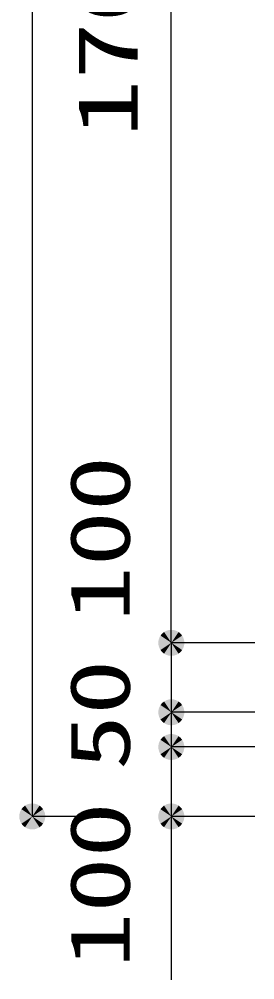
# Model space of a CAD drawing. Units: millimetres, scale not verified. Extents: x -9828 to 7490, y -6967 to 5111.
# Drawn here: x -6674 to -6336, y -4522 to -3138 of the extents above; entities that cross this region are included whole.
import ezdxf
from ezdxf.enums import TextEntityAlignment as Align

# ---------------------------------------------------------------- set-up
doc = ezdxf.new("R2010")
doc.units = ezdxf.units.MM
doc.header["$LTSCALE"] = 30
doc.layers.add('0-6_SUNPO', color=7, linetype='Continuous', lineweight=25)
doc.styles.add('ＭＳ ゴシック', font='')
doc.styles.get('ＭＳ ゴシック').set_extended_font_data('MS Gothic')

msp = doc.modelspace()

# ---------------------------------------------------------------- linework, layer by layer
at = {"layer": '0-6_SUNPO', "color": 4}
for p, q in [((-6655.69, -2186.36), (-6655.69, -4286.36)), ((-6455.69, -4036.36), (-6455.69, -2336.36)), ((-6335.69, -4036.36), (-6455.69, -4036.36)), ((-6455.69, -4036.36), (-6455.69, -4136.36)), ((-6335.69, -4036.36), (-6455.69, -4036.36)), ((-6335.69, -4136.36), (-6455.69, -4136.36)), ((-6335.69, -4136.36), (-6455.69, -4136.36)), ((-6455.69, -4136.36), (-6455.69, -4186.36)), ((-6335.69, -4186.36), (-6455.69, -4186.36)), ((-6335.69, -4186.36), (-6455.69, -4186.36)), ((-6455.69, -4186.36), (-6455.69, -4286.36)), ((-6535.69, -4286.36), (-6655.69, -4286.36)), ((-6335.69, -4286.36), (-6455.69, -4286.36)), ((-6455.69, -4286.36), (-6455.69, -4521.59))]:
    msp.add_line(p, q, dxfattribs=at)
at = {"layer": '0-6_SUNPO'}
for points in [[(-6468.95, -4023.1), (-6455.69, -4036.36), (-6471.28, -4025.94)], [(-6468.95, -4023.1), (-6455.69, -4036.36), (-6471.28, -4025.94)], [(-6466.11, -4020.77), (-6455.69, -4036.36), (-6468.95, -4023.1)], [(-6466.11, -4020.77), (-6455.69, -4036.36), (-6468.95, -4023.1)], [(-6462.87, -4019.04), (-6455.69, -4036.36), (-6466.11, -4020.77)], [(-6462.87, -4019.04), (-6455.69, -4036.36), (-6466.11, -4020.77)], [(-6459.35, -4017.97), (-6455.69, -4036.36), (-6462.87, -4019.04)], [(-6459.35, -4017.97), (-6455.69, -4036.36), (-6462.87, -4019.04)], [(-6455.69, -4017.61), (-6455.69, -4036.36), (-6459.35, -4017.97)], [(-6455.69, -4017.61), (-6455.69, -4036.36), (-6459.35, -4017.97)], [(-6452.04, -4017.97), (-6455.69, -4036.36), (-6455.69, -4017.61)], [(-6452.04, -4017.97), (-6455.69, -4036.36), (-6455.69, -4017.61)], [(-6448.52, -4019.04), (-6455.69, -4036.36), (-6452.04, -4017.97)], [(-6448.52, -4019.04), (-6455.69, -4036.36), (-6452.04, -4017.97)], [(-6445.28, -4020.77), (-6455.69, -4036.36), (-6448.52, -4019.04)], [(-6445.28, -4020.77), (-6455.69, -4036.36), (-6448.52, -4019.04)], [(-6442.43, -4023.1), (-6455.69, -4036.36), (-6445.28, -4020.77)], [(-6442.43, -4023.1), (-6455.69, -4036.36), (-6445.28, -4020.77)], [(-6440.1, -4025.94), (-6455.69, -4036.36), (-6442.43, -4023.1)], [(-6440.1, -4025.94), (-6455.69, -4036.36), (-6442.43, -4023.1)], [(-6474.08, -4032.7), (-6455.69, -4036.36), (-6474.44, -4036.36)], [(-6474.08, -4032.7), (-6455.69, -4036.36), (-6474.44, -4036.36)], [(-6474.44, -4036.36), (-6455.69, -4036.36), (-6474.08, -4040.02)], [(-6474.44, -4036.36), (-6455.69, -4036.36), (-6474.08, -4040.02)], [(-6473.02, -4029.18), (-6455.69, -4036.36), (-6474.08, -4032.7)], [(-6473.02, -4029.18), (-6455.69, -4036.36), (-6474.08, -4032.7)], [(-6474.08, -4040.02), (-6455.69, -4036.36), (-6473.02, -4043.53)], [(-6474.08, -4040.02), (-6455.69, -4036.36), (-6473.02, -4043.53)], [(-6471.28, -4025.94), (-6455.69, -4036.36), (-6473.02, -4029.18)], [(-6471.28, -4025.94), (-6455.69, -4036.36), (-6473.02, -4029.18)], [(-6473.02, -4043.53), (-6455.69, -4036.36), (-6471.28, -4046.78)], [(-6473.02, -4043.53), (-6455.69, -4036.36), (-6471.28, -4046.78)], [(-6471.28, -4046.78), (-6455.69, -4036.36), (-6468.95, -4049.62)], [(-6471.28, -4046.78), (-6455.69, -4036.36), (-6468.95, -4049.62)], [(-6468.95, -4049.62), (-6455.69, -4036.36), (-6466.11, -4051.95)], [(-6468.95, -4049.62), (-6455.69, -4036.36), (-6466.11, -4051.95)], [(-6466.11, -4051.95), (-6455.69, -4036.36), (-6462.87, -4053.68)], [(-6466.11, -4051.95), (-6455.69, -4036.36), (-6462.87, -4053.68)], [(-6462.87, -4053.68), (-6455.69, -4036.36), (-6459.35, -4054.75)], [(-6462.87, -4053.68), (-6455.69, -4036.36), (-6459.35, -4054.75)], [(-6459.35, -4054.75), (-6455.69, -4036.36), (-6455.69, -4055.11)], [(-6459.35, -4054.75), (-6455.69, -4036.36), (-6455.69, -4055.11)], [(-6438.37, -4029.18), (-6455.69, -4036.36), (-6440.1, -4025.94)], [(-6438.37, -4029.18), (-6455.69, -4036.36), (-6440.1, -4025.94)], [(-6437.3, -4032.7), (-6455.69, -4036.36), (-6438.37, -4029.18)], [(-6437.3, -4032.7), (-6455.69, -4036.36), (-6438.37, -4029.18)], [(-6436.94, -4036.36), (-6455.69, -4036.36), (-6437.3, -4032.7)], [(-6436.94, -4036.36), (-6455.69, -4036.36), (-6437.3, -4032.7)], [(-6455.69, -4055.11), (-6455.69, -4036.36), (-6452.04, -4054.75)], [(-6452.04, -4054.75), (-6455.69, -4036.36), (-6448.52, -4053.68)], [(-6448.52, -4053.68), (-6455.69, -4036.36), (-6445.28, -4051.95)], [(-6445.28, -4051.95), (-6455.69, -4036.36), (-6442.43, -4049.62)], [(-6442.43, -4049.62), (-6455.69, -4036.36), (-6440.1, -4046.78)], [(-6440.1, -4046.78), (-6455.69, -4036.36), (-6438.37, -4043.53)], [(-6438.37, -4043.53), (-6455.69, -4036.36), (-6437.3, -4040.02)], [(-6437.3, -4040.02), (-6455.69, -4036.36), (-6436.94, -4036.36)], [(-6455.69, -4055.11), (-6455.69, -4036.36), (-6452.04, -4054.75)], [(-6452.04, -4054.75), (-6455.69, -4036.36), (-6448.52, -4053.68)], [(-6448.52, -4053.68), (-6455.69, -4036.36), (-6445.28, -4051.95)], [(-6445.28, -4051.95), (-6455.69, -4036.36), (-6442.43, -4049.62)], [(-6442.43, -4049.62), (-6455.69, -4036.36), (-6440.1, -4046.78)], [(-6440.1, -4046.78), (-6455.69, -4036.36), (-6438.37, -4043.53)], [(-6438.37, -4043.53), (-6455.69, -4036.36), (-6437.3, -4040.02)], [(-6437.3, -4040.02), (-6455.69, -4036.36), (-6436.94, -4036.36)], [(-6466.11, -4120.77), (-6455.69, -4136.36), (-6468.95, -4123.1)], [(-6466.11, -4120.77), (-6455.69, -4136.36), (-6468.95, -4123.1)], [(-6462.87, -4119.04), (-6455.69, -4136.36), (-6466.11, -4120.77)], [(-6462.87, -4119.04), (-6455.69, -4136.36), (-6466.11, -4120.77)], [(-6459.35, -4117.97), (-6455.69, -4136.36), (-6462.87, -4119.04)], [(-6459.35, -4117.97), (-6455.69, -4136.36), (-6462.87, -4119.04)], [(-6455.69, -4117.61), (-6455.69, -4136.36), (-6459.35, -4117.97)], [(-6455.69, -4117.61), (-6455.69, -4136.36), (-6459.35, -4117.97)], [(-6452.04, -4117.97), (-6455.69, -4136.36), (-6455.69, -4117.61)], [(-6452.04, -4117.97), (-6455.69, -4136.36), (-6455.69, -4117.61)], [(-6448.52, -4119.04), (-6455.69, -4136.36), (-6452.04, -4117.97)], [(-6448.52, -4119.04), (-6455.69, -4136.36), (-6452.04, -4117.97)], [(-6445.28, -4120.77), (-6455.69, -4136.36), (-6448.52, -4119.04)], [(-6445.28, -4120.77), (-6455.69, -4136.36), (-6448.52, -4119.04)], [(-6442.43, -4123.1), (-6455.69, -4136.36), (-6445.28, -4120.77)], [(-6442.43, -4123.1), (-6455.69, -4136.36), (-6445.28, -4120.77)], [(-6474.08, -4132.7), (-6455.69, -4136.36), (-6474.44, -4136.36)], [(-6474.08, -4132.7), (-6455.69, -4136.36), (-6474.44, -4136.36)], [(-6473.02, -4129.18), (-6455.69, -4136.36), (-6474.08, -4132.7)], [(-6473.02, -4129.18), (-6455.69, -4136.36), (-6474.08, -4132.7)], [(-6471.28, -4125.94), (-6455.69, -4136.36), (-6473.02, -4129.18)], [(-6471.28, -4125.94), (-6455.69, -4136.36), (-6473.02, -4129.18)], [(-6468.95, -4123.1), (-6455.69, -4136.36), (-6471.28, -4125.94)], [(-6468.95, -4123.1), (-6455.69, -4136.36), (-6471.28, -4125.94)], [(-6440.1, -4125.94), (-6455.69, -4136.36), (-6442.43, -4123.1)], [(-6440.1, -4125.94), (-6455.69, -4136.36), (-6442.43, -4123.1)], [(-6438.37, -4129.18), (-6455.69, -4136.36), (-6440.1, -4125.94)], [(-6438.37, -4129.18), (-6455.69, -4136.36), (-6440.1, -4125.94)], [(-6437.3, -4132.7), (-6455.69, -4136.36), (-6438.37, -4129.18)], [(-6437.3, -4132.7), (-6455.69, -4136.36), (-6438.37, -4129.18)], [(-6436.94, -4136.36), (-6455.69, -4136.36), (-6437.3, -4132.7)], [(-6436.94, -4136.36), (-6455.69, -4136.36), (-6437.3, -4132.7)], [(-6474.44, -4136.36), (-6455.69, -4136.36), (-6474.08, -4140.02)], [(-6474.44, -4136.36), (-6455.69, -4136.36), (-6474.08, -4140.02)], [(-6474.08, -4140.02), (-6455.69, -4136.36), (-6473.02, -4143.53)], [(-6474.08, -4140.02), (-6455.69, -4136.36), (-6473.02, -4143.53)], [(-6473.02, -4143.53), (-6455.69, -4136.36), (-6471.28, -4146.78)], [(-6473.02, -4143.53), (-6455.69, -4136.36), (-6471.28, -4146.78)], [(-6471.28, -4146.78), (-6455.69, -4136.36), (-6468.95, -4149.62)], [(-6471.28, -4146.78), (-6455.69, -4136.36), (-6468.95, -4149.62)], [(-6468.95, -4149.62), (-6455.69, -4136.36), (-6466.11, -4151.95)], [(-6468.95, -4149.62), (-6455.69, -4136.36), (-6466.11, -4151.95)], [(-6466.11, -4151.95), (-6455.69, -4136.36), (-6462.87, -4153.68)], [(-6466.11, -4151.95), (-6455.69, -4136.36), (-6462.87, -4153.68)], [(-6462.87, -4153.68), (-6455.69, -4136.36), (-6459.35, -4154.75)], [(-6462.87, -4153.68), (-6455.69, -4136.36), (-6459.35, -4154.75)], [(-6459.35, -4154.75), (-6455.69, -4136.36), (-6455.69, -4155.11)], [(-6459.35, -4154.75), (-6455.69, -4136.36), (-6455.69, -4155.11)], [(-6455.69, -4155.11), (-6455.69, -4136.36), (-6452.04, -4154.75)], [(-6452.04, -4154.75), (-6455.69, -4136.36), (-6448.52, -4153.68)], [(-6448.52, -4153.68), (-6455.69, -4136.36), (-6445.28, -4151.95)], [(-6445.28, -4151.95), (-6455.69, -4136.36), (-6442.43, -4149.62)], [(-6442.43, -4149.62), (-6455.69, -4136.36), (-6440.1, -4146.78)], [(-6440.1, -4146.78), (-6455.69, -4136.36), (-6438.37, -4143.53)], [(-6438.37, -4143.53), (-6455.69, -4136.36), (-6437.3, -4140.02)], [(-6437.3, -4140.02), (-6455.69, -4136.36), (-6436.94, -4136.36)], [(-6455.69, -4155.11), (-6455.69, -4136.36), (-6452.04, -4154.75)], [(-6452.04, -4154.75), (-6455.69, -4136.36), (-6448.52, -4153.68)], [(-6448.52, -4153.68), (-6455.69, -4136.36), (-6445.28, -4151.95)], [(-6445.28, -4151.95), (-6455.69, -4136.36), (-6442.43, -4149.62)], [(-6442.43, -4149.62), (-6455.69, -4136.36), (-6440.1, -4146.78)], [(-6440.1, -4146.78), (-6455.69, -4136.36), (-6438.37, -4143.53)], [(-6438.37, -4143.53), (-6455.69, -4136.36), (-6437.3, -4140.02)], [(-6437.3, -4140.02), (-6455.69, -4136.36), (-6436.94, -4136.36)], [(-6471.28, -4175.94), (-6455.69, -4186.36), (-6473.02, -4179.18)], [(-6471.28, -4175.94), (-6455.69, -4186.36), (-6473.02, -4179.18)], [(-6468.95, -4173.1), (-6455.69, -4186.36), (-6471.28, -4175.94)], [(-6468.95, -4173.1), (-6455.69, -4186.36), (-6471.28, -4175.94)], [(-6466.11, -4170.77), (-6455.69, -4186.36), (-6468.95, -4173.1)], [(-6466.11, -4170.77), (-6455.69, -4186.36), (-6468.95, -4173.1)], [(-6462.87, -4169.04), (-6455.69, -4186.36), (-6466.11, -4170.77)], [(-6462.87, -4169.04), (-6455.69, -4186.36), (-6466.11, -4170.77)], [(-6459.35, -4167.97), (-6455.69, -4186.36), (-6462.87, -4169.04)], [(-6459.35, -4167.97), (-6455.69, -4186.36), (-6462.87, -4169.04)], [(-6455.69, -4167.61), (-6455.69, -4186.36), (-6459.35, -4167.97)], [(-6455.69, -4167.61), (-6455.69, -4186.36), (-6459.35, -4167.97)], [(-6452.04, -4167.97), (-6455.69, -4186.36), (-6455.69, -4167.61)], [(-6452.04, -4167.97), (-6455.69, -4186.36), (-6455.69, -4167.61)], [(-6448.52, -4169.04), (-6455.69, -4186.36), (-6452.04, -4167.97)], [(-6448.52, -4169.04), (-6455.69, -4186.36), (-6452.04, -4167.97)], [(-6445.28, -4170.77), (-6455.69, -4186.36), (-6448.52, -4169.04)], [(-6445.28, -4170.77), (-6455.69, -4186.36), (-6448.52, -4169.04)], [(-6442.43, -4173.1), (-6455.69, -4186.36), (-6445.28, -4170.77)], [(-6442.43, -4173.1), (-6455.69, -4186.36), (-6445.28, -4170.77)], [(-6440.1, -4175.94), (-6455.69, -4186.36), (-6442.43, -4173.1)], [(-6440.1, -4175.94), (-6455.69, -4186.36), (-6442.43, -4173.1)], [(-6438.37, -4179.18), (-6455.69, -4186.36), (-6440.1, -4175.94)], [(-6438.37, -4179.18), (-6455.69, -4186.36), (-6440.1, -4175.94)], [(-6474.08, -4182.7), (-6455.69, -4186.36), (-6474.44, -4186.36)], [(-6474.08, -4182.7), (-6455.69, -4186.36), (-6474.44, -4186.36)], [(-6474.44, -4186.36), (-6455.69, -4186.36), (-6474.08, -4190.02)], [(-6474.44, -4186.36), (-6455.69, -4186.36), (-6474.08, -4190.02)], [(-6473.02, -4179.18), (-6455.69, -4186.36), (-6474.08, -4182.7)], [(-6473.02, -4179.18), (-6455.69, -4186.36), (-6474.08, -4182.7)], [(-6474.08, -4190.02), (-6455.69, -4186.36), (-6473.02, -4193.53)], [(-6474.08, -4190.02), (-6455.69, -4186.36), (-6473.02, -4193.53)], [(-6473.02, -4193.53), (-6455.69, -4186.36), (-6471.28, -4196.78)], [(-6473.02, -4193.53), (-6455.69, -4186.36), (-6471.28, -4196.78)], [(-6471.28, -4196.78), (-6455.69, -4186.36), (-6468.95, -4199.62)], [(-6471.28, -4196.78), (-6455.69, -4186.36), (-6468.95, -4199.62)], [(-6468.95, -4199.62), (-6455.69, -4186.36), (-6466.11, -4201.95)], [(-6468.95, -4199.62), (-6455.69, -4186.36), (-6466.11, -4201.95)], [(-6466.11, -4201.95), (-6455.69, -4186.36), (-6462.87, -4203.68)], [(-6466.11, -4201.95), (-6455.69, -4186.36), (-6462.87, -4203.68)], [(-6462.87, -4203.68), (-6455.69, -4186.36), (-6459.35, -4204.75)], [(-6462.87, -4203.68), (-6455.69, -4186.36), (-6459.35, -4204.75)], [(-6459.35, -4204.75), (-6455.69, -4186.36), (-6455.69, -4205.11)], [(-6459.35, -4204.75), (-6455.69, -4186.36), (-6455.69, -4205.11)], [(-6437.3, -4182.7), (-6455.69, -4186.36), (-6438.37, -4179.18)], [(-6437.3, -4182.7), (-6455.69, -4186.36), (-6438.37, -4179.18)], [(-6436.94, -4186.36), (-6455.69, -4186.36), (-6437.3, -4182.7)], [(-6436.94, -4186.36), (-6455.69, -4186.36), (-6437.3, -4182.7)], [(-6455.69, -4205.11), (-6455.69, -4186.36), (-6452.04, -4204.75)], [(-6452.04, -4204.75), (-6455.69, -4186.36), (-6448.52, -4203.68)], [(-6448.52, -4203.68), (-6455.69, -4186.36), (-6445.28, -4201.95)], [(-6445.28, -4201.95), (-6455.69, -4186.36), (-6442.43, -4199.62)], [(-6442.43, -4199.62), (-6455.69, -4186.36), (-6440.1, -4196.78)], [(-6440.1, -4196.78), (-6455.69, -4186.36), (-6438.37, -4193.53)], [(-6438.37, -4193.53), (-6455.69, -4186.36), (-6437.3, -4190.02)], [(-6437.3, -4190.02), (-6455.69, -4186.36), (-6436.94, -4186.36)], [(-6455.69, -4205.11), (-6455.69, -4186.36), (-6452.04, -4204.75)], [(-6452.04, -4204.75), (-6455.69, -4186.36), (-6448.52, -4203.68)], [(-6448.52, -4203.68), (-6455.69, -4186.36), (-6445.28, -4201.95)], [(-6445.28, -4201.95), (-6455.69, -4186.36), (-6442.43, -4199.62)], [(-6442.43, -4199.62), (-6455.69, -4186.36), (-6440.1, -4196.78)], [(-6440.1, -4196.78), (-6455.69, -4186.36), (-6438.37, -4193.53)], [(-6438.37, -4193.53), (-6455.69, -4186.36), (-6437.3, -4190.02)], [(-6437.3, -4190.02), (-6455.69, -4186.36), (-6436.94, -4186.36)], [(-6668.95, -4273.1), (-6655.69, -4286.36), (-6671.28, -4275.94)], [(-6666.11, -4270.77), (-6655.69, -4286.36), (-6668.95, -4273.1)], [(-6662.87, -4269.04), (-6655.69, -4286.36), (-6666.11, -4270.77)], [(-6659.35, -4267.97), (-6655.69, -4286.36), (-6662.87, -4269.04)], [(-6655.69, -4267.61), (-6655.69, -4286.36), (-6659.35, -4267.97)], [(-6652.04, -4267.97), (-6655.69, -4286.36), (-6655.69, -4267.61)], [(-6648.52, -4269.04), (-6655.69, -4286.36), (-6652.04, -4267.97)], [(-6645.28, -4270.77), (-6655.69, -4286.36), (-6648.52, -4269.04)], [(-6642.43, -4273.1), (-6655.69, -4286.36), (-6645.28, -4270.77)], [(-6640.1, -4275.94), (-6655.69, -4286.36), (-6642.43, -4273.1)], [(-6468.95, -4273.1), (-6455.69, -4286.36), (-6471.28, -4275.94)], [(-6466.11, -4270.77), (-6455.69, -4286.36), (-6468.95, -4273.1)], [(-6462.87, -4269.04), (-6455.69, -4286.36), (-6466.11, -4270.77)], [(-6459.35, -4267.97), (-6455.69, -4286.36), (-6462.87, -4269.04)], [(-6455.69, -4267.61), (-6455.69, -4286.36), (-6459.35, -4267.97)], [(-6452.04, -4267.97), (-6455.69, -4286.36), (-6455.69, -4267.61)], [(-6448.52, -4269.04), (-6455.69, -4286.36), (-6452.04, -4267.97)], [(-6445.28, -4270.77), (-6455.69, -4286.36), (-6448.52, -4269.04)], [(-6442.43, -4273.1), (-6455.69, -4286.36), (-6445.28, -4270.77)], [(-6440.1, -4275.94), (-6455.69, -4286.36), (-6442.43, -4273.1)], [(-6674.08, -4282.7), (-6655.69, -4286.36), (-6674.44, -4286.36)], [(-6674.44, -4286.36), (-6655.69, -4286.36), (-6674.08, -4290.02)], [(-6673.02, -4279.18), (-6655.69, -4286.36), (-6674.08, -4282.7)], [(-6674.08, -4290.02), (-6655.69, -4286.36), (-6673.02, -4293.53)], [(-6671.28, -4275.94), (-6655.69, -4286.36), (-6673.02, -4279.18)], [(-6673.02, -4293.53), (-6655.69, -4286.36), (-6671.28, -4296.78)], [(-6671.28, -4296.78), (-6655.69, -4286.36), (-6668.95, -4299.62)], [(-6668.95, -4299.62), (-6655.69, -4286.36), (-6666.11, -4301.95)], [(-6666.11, -4301.95), (-6655.69, -4286.36), (-6662.87, -4303.68)], [(-6662.87, -4303.68), (-6655.69, -4286.36), (-6659.35, -4304.75)], [(-6659.35, -4304.75), (-6655.69, -4286.36), (-6655.69, -4305.11)], [(-6638.37, -4279.18), (-6655.69, -4286.36), (-6640.1, -4275.94)], [(-6637.3, -4282.7), (-6655.69, -4286.36), (-6638.37, -4279.18)], [(-6636.94, -4286.36), (-6655.69, -4286.36), (-6637.3, -4282.7)], [(-6655.69, -4305.11), (-6655.69, -4286.36), (-6652.04, -4304.75)], [(-6652.04, -4304.75), (-6655.69, -4286.36), (-6648.52, -4303.68)], [(-6648.52, -4303.68), (-6655.69, -4286.36), (-6645.28, -4301.95)], [(-6645.28, -4301.95), (-6655.69, -4286.36), (-6642.43, -4299.62)], [(-6642.43, -4299.62), (-6655.69, -4286.36), (-6640.1, -4296.78)], [(-6640.1, -4296.78), (-6655.69, -4286.36), (-6638.37, -4293.53)], [(-6638.37, -4293.53), (-6655.69, -4286.36), (-6637.3, -4290.02)], [(-6637.3, -4290.02), (-6655.69, -4286.36), (-6636.94, -4286.36)], [(-6474.08, -4282.7), (-6455.69, -4286.36), (-6474.44, -4286.36)], [(-6474.44, -4286.36), (-6455.69, -4286.36), (-6474.08, -4290.02)], [(-6473.02, -4279.18), (-6455.69, -4286.36), (-6474.08, -4282.7)], [(-6474.08, -4290.02), (-6455.69, -4286.36), (-6473.02, -4293.53)], [(-6471.28, -4275.94), (-6455.69, -4286.36), (-6473.02, -4279.18)], [(-6473.02, -4293.53), (-6455.69, -4286.36), (-6471.28, -4296.78)], [(-6471.28, -4296.78), (-6455.69, -4286.36), (-6468.95, -4299.62)], [(-6468.95, -4299.62), (-6455.69, -4286.36), (-6466.11, -4301.95)], [(-6466.11, -4301.95), (-6455.69, -4286.36), (-6462.87, -4303.68)], [(-6462.87, -4303.68), (-6455.69, -4286.36), (-6459.35, -4304.75)], [(-6459.35, -4304.75), (-6455.69, -4286.36), (-6455.69, -4305.11)], [(-6438.37, -4279.18), (-6455.69, -4286.36), (-6440.1, -4275.94)], [(-6437.3, -4282.7), (-6455.69, -4286.36), (-6438.37, -4279.18)], [(-6436.94, -4286.36), (-6455.69, -4286.36), (-6437.3, -4282.7)], [(-6455.69, -4305.11), (-6455.69, -4286.36), (-6452.04, -4304.75)], [(-6452.04, -4304.75), (-6455.69, -4286.36), (-6448.52, -4303.68)], [(-6448.52, -4303.68), (-6455.69, -4286.36), (-6445.28, -4301.95)], [(-6445.28, -4301.95), (-6455.69, -4286.36), (-6442.43, -4299.62)], [(-6442.43, -4299.62), (-6455.69, -4286.36), (-6440.1, -4296.78)], [(-6440.1, -4296.78), (-6455.69, -4286.36), (-6438.37, -4293.53)], [(-6438.37, -4293.53), (-6455.69, -4286.36), (-6437.3, -4290.02)], [(-6437.3, -4290.02), (-6455.69, -4286.36), (-6436.94, -4286.36)]]:
    msp.add_solid(points, dxfattribs=at)

# ---------------------------------------------------------------- texts
at = {"layer": '0-6_SUNPO', "color": 3, "style": 'ＭＳ ゴシック'}
for s, width, p in [('1700', 1.4, (-6478.19, -3308.07)), ('100', 1.35, (-6489.44, -4005.74)), ('50', 1.35, (-6489.44, -4219.64)), ('100', 1.35, (-6489.44, -4504.47))]:
    msp.add_text(s, height=86.59, rotation=90, dxfattribs=dict(at, width=width)).set_placement(p, align=Align.BOTTOM_LEFT)

doc.saveas('drawing.dxf')
